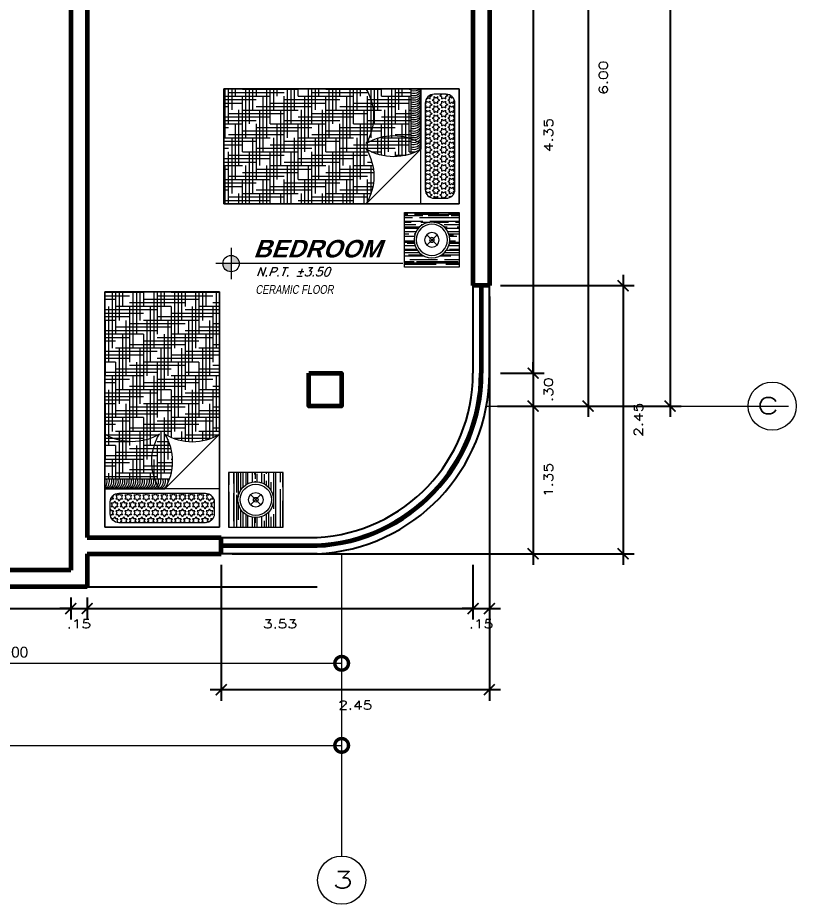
# Model space of a CAD drawing. Header units: millimetres. Extents: x 1313 to 1393.8, y 883.5 to 926.2.
# Drawn here: x 1344.82 to 1351.94, y 903.94 to 912.04 of the extents above; entities that cross this region are included whole.
import ezdxf
from ezdxf.enums import TextEntityAlignment as Align

# ---------------------------------------------------------------- set-up
doc = ezdxf.new("R2010")
doc.units = ezdxf.units.MM
for name, color, linetype, lineweight in [('ambientes', 254, 'Continuous', 25), ('columnas', 40, 'Continuous', 60), ('cotas', 87, 'Continuous', 15), ('COTNIV', 40, 'Continuous', 18), ('ejes', 147, 'Continuous', 5), ('HATCH II', 64, 'Continuous', 5), ('lineas delgadas', 252, 'Continuous', 5), ('Muros confinados', 3, 'Continuous', 60), ('Texto niveles', 4, 'Continuous', 18)]:
    doc.layers.add(name, color=color, linetype=linetype, lineweight=lineweight)
doc.layers.add('Muebles', color=2, linetype='Continuous')
doc.styles.add('ACOT', font='simplex.shx', dxfattribs={"height": 0.08})
doc.styles.add('AMBIENTES', font='arialbd.ttf', dxfattribs={"height": 0.18})
doc.styles.add('arial', font='arial.ttf')
doc.styles.add('R80-50', font='romans.shx', dxfattribs={"width": 1.3, "height": 0.08})
doc.styles.add('ROMANS', font='romans')
doc.dimstyles.new('horizontal', dxfattribs={"dimtxt": 0.1, "dimasz": 0.25, "dimexe": 0.15, "dimexo": 0.1, "dimgap": 0.05, "dimtad": 1, "dimtih": 1, "dimtoh": 1, "dimzin": 4, "dimdsep": 46, "dimtxsty": 'arial', "dimblk": 'DOTSMALL', "dimcen": 1, "dimclrd": 11, "dimclre": 11, "dimclrt": 20, "dimazin": 1, "dimtfac": 1, "dimtmove": 0, "dimatfit": 3, "dimfxl": 1, "dimlwd": 5, "dimlwe": 5, "dimarcsym": 0})
doc.dimstyles.new('HORIZONTAL 1.1', dxfattribs={"dimtxt": 0.2, "dimasz": 0.1, "dimexe": 0.1, "dimexo": 0.1, "dimgap": 0.1, "dimtad": 2, "dimzin": 4, "dimdsep": 46, "dimtxsty": 'R80-50', "dimblk": 'ARCHTICK', "dimcen": 0.09, "dimdle": 0.1, "dimclrd": 256, "dimclre": 256, "dimclrt": 7, "dimaunit": 1, "dimazin": 0, "dimtfac": 1, "dimtix": 1, "dimtmove": 0, "dimatfit": 3, "dimldrblk": 'ARCHTICK', "dimfxl": 1, "dimtolj": 1, "dimtzin": 0, "dimarcsym": 0})

# ---------------------------------------------------------------- blocks, each defined once
blk = doc.blocks.new('CAMA_1P')
h = blk.add_hatch()
h.set_pattern_fill('AR-RROOF', color=44, scale=0.0025, angle=90, style=0)
h.set_pattern_definition([(90, (-119.91356, -194.18061), (-0.0635, 0.1397), [0.9525, -0.127, 0.3175, -0.0635]), (90, (-119.94531, -194.09616), (-0.084455, -0.0635), [0.1905, -0.020955, 0.381, -0.047625]), (90, (-119.967537, -194.148862), (-0.042545, 0.3302), [0.508, -0.0889, 0.254, -0.0635])])
edge = h.paths.add_edge_path(flags=16)
edge.add_arc((0.25, -0.25), 0.1628, 0, 360)
h.paths.add_polyline_path([(0.5, 0), (0, 0), (0, -0.5), (0.5, -0.5)])
h = blk.add_hatch()
h.set_pattern_fill('STARS', color=256, scale=0.0065, style=0)
h.set_pattern_definition([(0, (-119.913562, -191.346954), (0, 0.03574519), [0.0206375, -0.0206375]), (60, (-119.913562, -191.346954), (-0.0309562426, 0.017872595), [0.0206375, -0.0206375]), (120, (-119.903244, -191.32908), (-0.0309562426, -0.017872595), [0.0206375, -0.0206375])])
edge = h.paths.add_edge_path()
edge.add_line((1.5, -0.31), (0.71, -0.31))
edge.add_arc((0.71, -0.23), 0.08, 180, 270, ccw=False)
edge.add_line((0.63, -0.23), (0.63, -0.12))
edge.add_arc((0.71, -0.12), 0.08, 90, 180, ccw=False)
edge.add_line((0.71, -0.04), (1.5, -0.04))
edge.add_arc((1.5, -0.12), 0.08, 0, 90, ccw=False)
edge.add_line((1.58, -0.12), (1.58, -0.23))
edge.add_arc((1.5, -0.23), 0.08, -90, 0, ccw=False)
h = blk.add_hatch()
h.set_pattern_fill('HOUND', color=37, scale=0.02, style=0)
h.set_pattern_definition([(0, (-119.913562, -191.346954), (0.127, 0.03175), [0.508, -0.254]), (90, (-119.913562, -191.346954), (-0.03175, -0.127), [0.508, -0.254])])
h.paths.add_polyline_path([(1.63, -0.4411), (1.037, -0.4411, 0.224262), (1.08, -0.85, 0.28), (0.58, -0.85), (0.58, -2.15), (1.63, -2.15)])
for p, q in [((0.58, -0.85), (1.08, -0.35)), ((1.6289, -0.4411), (1.037, -0.4411))]:
    blk.add_line(p, q)
at = {"color": 44}
blk.add_lwpolyline([(0.5, 0), (0, 0), (0, -0.5), (0.5, -0.5)], close=True, dxfattribs=at)
blk.add_lwpolyline([(1.63, -2.15), (0.58, -2.15), (0.58, 0), (1.63, 0)], close=True)
for points in [[(1.5, -0.31), (0.71, -0.31, -0.414214), (0.63, -0.23), (0.63, -0.12, -0.414214), (0.71, -0.04), (1.5, -0.04, -0.414214), (1.58, -0.12), (1.58, -0.23, -0.414214)], [(0.58, -0.85), (0.58, -2.15), (1.63, -2.15), (1.63, -0.35), (1.08, -0.35, 0.28), (1.08, -0.85, 0.28)]]:
    blk.add_lwpolyline(points, format="xyb", close=True)
at = {"color": 2}
for points in [[(0.203, -0.203), (0.297, -0.297)], [(0.297, -0.203), (0.203, -0.297)]]:
    blk.add_lwpolyline(points, dxfattribs=at)
blk.add_lwpolyline([(0.58, -0.85), (0.58, -2.15), (1.63, -2.15)])
for radius in [0.1628, 0.1428, 0.0665, 0.0214]:
    blk.add_circle((0.25, -0.25), radius, dxfattribs=at)
for centre, radius, start, end in [((1.1208, -0.4167), 0.0701, 168.89809, 200.09024), ((1.1208, -0.4167), 0.0701, 106.99074, 138.56238), ((1.1442, -0.417), 0.0701, 106.99074, 200.09024), ((1.1642, -0.417), 0.0701, 106.99074, 200.09024), ((1.1879, -0.417), 0.0701, 106.99074, 200.09024), ((1.2079, -0.417), 0.0701, 106.99074, 200.09024), ((1.2316, -0.417), 0.0701, 106.99074, 200.09024), ((1.2516, -0.417), 0.0701, 106.99074, 200.09024), ((1.2716, -0.417), 0.0701, 106.99074, 200.09024), ((1.2916, -0.417), 0.0701, 106.99074, 200.09024), ((1.3116, -0.417), 0.0701, 106.99074, 200.09024), ((1.3354, -0.417), 0.0701, 106.99074, 200.09024), ((1.3554, -0.417), 0.0701, 106.99074, 200.09024), ((1.3754, -0.417), 0.0701, 106.99074, 200.09024), ((1.3954, -0.417), 0.0701, 106.99074, 200.09024), ((1.4154, -0.417), 0.0701, 106.99074, 200.09024), ((1.4354, -0.417), 0.0701, 106.99074, 200.09024), ((1.4554, -0.417), 0.0701, 106.99074, 200.09024), ((1.4754, -0.417), 0.0701, 106.99074, 200.09024), ((1.4954, -0.417), 0.0701, 106.99074, 200.09024), ((1.5154, -0.417), 0.0701, 106.99074, 200.09024), ((1.5354, -0.417), 0.0701, 106.99074, 200.09024), ((1.5354, -0.417), 0.0701, 106.99074, 200.09024), ((1.5554, -0.417), 0.0701, 106.99074, 200.09024), ((1.5754, -0.417), 0.0701, 106.99074, 200.09024), ((1.5954, -0.417), 0.0701, 106.99074, 200.09024), ((1.6154, -0.417), 0.0701, 106.99074, 200.09024), ((1.6354, -0.417), 0.0701, 106.99074, 200.09024), ((1.6745, -0.4178), 0.0873, 129.12071, 195.48241), ((1.7569, -0.419), 0.1482, 152.26209, 188.5809), ((2.4748, -0.4055), 0.8466, 176.24248, 182.40902)]:
    blk.add_arc(centre, radius, start, end)
blk = doc.blocks.new('_ArchTick')
at = {"color": 0, "const_width": 0.15}
blk.add_lwpolyline([(-0.5, -0.5), (0.5, 0.5)], dxfattribs=at)
blk = doc.blocks.new('*D414')
at = {"layer": 'cotas', "lineweight": -2, "transparency": 16777216}
for p, q in [((1349.5327, 908.7952), (1349.5327, 908.8952)), ((1349.2335, 908.7952), (1349.6327, 908.7952)), ((1349.5327, 908.7952), (1349.5327, 908.4952)), ((1349.206, 908.4952), (1349.6327, 908.4952)), ((1349.5327, 908.4952), (1349.5327, 908.3952))]:
    blk.add_line(p, q, dxfattribs=at)
at = {"layer": 'Defpoints', "color": 0, "transparency": 16777216}
for p in [(1349.1335, 908.7952), (1349.106, 908.4952), (1349.5327, 908.4952)]:
    blk.add_point(p, dxfattribs=at)
at = {"layer": 'cotas', "lineweight": -2, "transparency": 16777216, "xscale": 0.1, "yscale": 0.1, "zscale": 0.1}
for p, rotation in [((1349.5327, 908.7952), 270), ((1349.5327, 908.4952), 90)]:
    blk.add_blockref('_ArchTick', p, dxfattribs=dict(at, rotation=rotation))
at = {"layer": 'cotas', "color": 7, "transparency": 16777216, "insert": (1349.6727, 908.6452), "char_height": 0.08, "attachment_point": 5, "rotation": 90, "style": 'R80-50'}
blk.add_mtext('\\A1;.30', dxfattribs=at)
blk = doc.blocks.new('*D415')
at = {"layer": 'cotas', "lineweight": -2, "transparency": 16777216}
for p, q in [((1349.5327, 908.5952), (1349.5327, 907.0452)), ((1349.206, 908.4952), (1349.6327, 908.4952)), ((1349.2085, 907.1452), (1349.6327, 907.1452))]:
    blk.add_line(p, q, dxfattribs=at)
at = {"layer": 'Defpoints', "color": 0, "transparency": 16777216}
for p in [(1349.106, 908.4952), (1349.1085, 907.1452), (1349.5327, 907.1452)]:
    blk.add_point(p, dxfattribs=at)
at = {"layer": 'cotas', "lineweight": -2, "transparency": 16777216, "xscale": 0.1, "yscale": 0.1, "zscale": 0.1}
for p, rotation in [((1349.5327, 908.4952), 90), ((1349.5327, 907.1452), 270)]:
    blk.add_blockref('_ArchTick', p, dxfattribs=dict(at, rotation=rotation))
at = {"layer": 'cotas', "color": 7, "transparency": 16777216, "insert": (1349.6727, 907.8202), "char_height": 0.08, "attachment_point": 5, "rotation": 90, "style": 'R80-50'}
blk.add_mtext('\\A1;1.35', dxfattribs=at)
blk = doc.blocks.new('_DotSmall')
at = {"color": 0, "linetype": 'ByBlock', "const_width": 0.5}
blk.add_lwpolyline([(-0.0625, 0, 1), (0.0625, 0, 1)], format="xyb", close=True, dxfattribs=at)
blk = doc.blocks.new('*D425')
at = {"layer": 'cotas', "color": 11, "lineweight": 5, "transparency": 16777216}
for p, q in [((1347.7835, 906.9452), (1347.7835, 905.9951)), ((1341.7835, 906.7452), (1341.7835, 905.9951)), ((1341.7835, 906.1451), (1347.7835, 906.1451))]:
    blk.add_line(p, q, dxfattribs=at)
at = {"layer": 'Defpoints', "color": 0, "transparency": 16777216}
for p in [(1347.7835, 907.0452), (1341.7835, 906.8452), (1347.7835, 906.1451)]:
    blk.add_point(p, dxfattribs=at)
at = {"layer": 'cotas', "color": 11, "lineweight": 5, "transparency": 16777216, "xscale": 0.25, "yscale": 0.25, "zscale": 0.25, "rotation": 180}
blk.add_blockref('_DotSmall', (1341.7835, 906.1451), dxfattribs=at)
at = {"layer": 'cotas', "color": 11, "lineweight": 5, "transparency": 16777216, "xscale": 0.25, "yscale": 0.25, "zscale": 0.25}
blk.add_blockref('_DotSmall', (1347.7835, 906.1451), dxfattribs=at)
at = {"layer": 'cotas', "color": 20, "transparency": 16777216, "insert": (1344.7835, 906.2462), "char_height": 0.1, "attachment_point": 5, "style": 'arial'}
blk.add_mtext('6.00', dxfattribs=at)
blk = doc.blocks.new('*D426')
at = {"layer": 'cotas', "color": 11, "lineweight": 5, "transparency": 16777216}
for p, q in [((1335.7835, 907.0452), (1335.7835, 905.2451)), ((1347.7835, 907.0452), (1347.7835, 905.2451)), ((1335.7835, 905.3951), (1347.7835, 905.3951))]:
    blk.add_line(p, q, dxfattribs=at)
at = {"layer": 'Defpoints', "color": 0, "transparency": 16777216}
for p in [(1335.7835, 907.1452), (1347.7835, 907.1452), (1347.7835, 905.3951)]:
    blk.add_point(p, dxfattribs=at)
at = {"layer": 'cotas', "color": 11, "lineweight": 5, "transparency": 16777216, "xscale": 0.25, "yscale": 0.25, "zscale": 0.25, "rotation": 180}
blk.add_blockref('_DotSmall', (1335.7835, 905.3951), dxfattribs=at)
at = {"layer": 'cotas', "color": 11, "lineweight": 5, "transparency": 16777216, "xscale": 0.25, "yscale": 0.25, "zscale": 0.25}
blk.add_blockref('_DotSmall', (1347.7835, 905.3951), dxfattribs=at)
at = {"layer": 'cotas', "color": 20, "transparency": 16777216, "insert": (1341.7835, 905.4962), "char_height": 0.1, "attachment_point": 5, "style": 'arial'}
blk.add_mtext('12.00', dxfattribs=at)
blk = doc.blocks.new('*D433')
at = {"layer": 'cotas', "lineweight": -2, "transparency": 16777216}
for p, q in [((1349.5327, 913.2452), (1349.5327, 908.6952)), ((1349.2335, 913.1452), (1349.6327, 913.1452)), ((1349.2335, 908.7952), (1349.6327, 908.7952))]:
    blk.add_line(p, q, dxfattribs=at)
at = {"layer": 'Defpoints', "color": 0, "transparency": 16777216}
for p in [(1349.1335, 913.1452), (1349.1335, 908.7952), (1349.5327, 908.7952)]:
    blk.add_point(p, dxfattribs=at)
at = {"layer": 'cotas', "lineweight": -2, "transparency": 16777216, "xscale": 0.1, "yscale": 0.1, "zscale": 0.1}
for p, rotation in [((1349.5327, 913.1452), 90), ((1349.5327, 908.7952), 270)]:
    blk.add_blockref('_ArchTick', p, dxfattribs=dict(at, rotation=rotation))
at = {"layer": 'cotas', "color": 7, "transparency": 16777216, "insert": (1349.6727, 910.9702), "char_height": 0.08, "attachment_point": 5, "rotation": 90, "style": 'R80-50'}
blk.add_mtext('\\A1;4.35', dxfattribs=at)
blk = doc.blocks.new('*D434')
at = {"layer": 'cotas', "lineweight": -2, "transparency": 16777216}
for p, q in [((1341.7835, 906.7452), (1341.7835, 906.5451)), ((1345.3085, 906.7452), (1345.3085, 906.5451)), ((1341.6835, 906.6451), (1345.4085, 906.6451))]:
    blk.add_line(p, q, dxfattribs=at)
at = {"layer": 'Defpoints', "color": 0, "transparency": 16777216}
for p in [(1341.7835, 906.8452), (1345.3085, 906.8452), (1345.3085, 906.6451)]:
    blk.add_point(p, dxfattribs=at)
at = {"layer": 'cotas', "lineweight": -2, "transparency": 16777216, "xscale": 0.1, "yscale": 0.1, "zscale": 0.1, "rotation": 180}
blk.add_blockref('_ArchTick', (1341.7835, 906.6451), dxfattribs=at)
at = {"layer": 'cotas', "lineweight": -2, "transparency": 16777216, "xscale": 0.1, "yscale": 0.1, "zscale": 0.1}
blk.add_blockref('_ArchTick', (1345.3085, 906.6451), dxfattribs=at)
at = {"layer": 'cotas', "color": 7, "transparency": 16777216, "insert": (1343.546, 906.5051), "char_height": 0.08, "attachment_point": 5, "style": 'R80-50'}
blk.add_mtext('\\A1;3.53', dxfattribs=at)
blk = doc.blocks.new('*D589')
at = {"layer": 'cotas', "lineweight": -2, "transparency": 16777216}
for p, q in [((1345.3085, 906.7452), (1345.3085, 906.5451)), ((1345.4585, 906.7452), (1345.4585, 906.5451)), ((1345.3085, 906.6451), (1345.2085, 906.6451)), ((1345.3085, 906.6451), (1345.4585, 906.6451)), ((1345.4585, 906.6451), (1345.5585, 906.6451))]:
    blk.add_line(p, q, dxfattribs=at)
at = {"layer": 'Defpoints', "color": 0, "transparency": 16777216}
for p in [(1345.3085, 906.8452), (1345.4585, 906.8452), (1345.4585, 906.6451)]:
    blk.add_point(p, dxfattribs=at)
at = {"layer": 'cotas', "lineweight": -2, "transparency": 16777216, "xscale": 0.1, "yscale": 0.1, "zscale": 0.1}
blk.add_blockref('_ArchTick', (1345.3085, 906.6451), dxfattribs=at)
at = {"layer": 'cotas', "lineweight": -2, "transparency": 16777216, "xscale": 0.1, "yscale": 0.1, "zscale": 0.1, "rotation": 180}
blk.add_blockref('_ArchTick', (1345.4585, 906.6451), dxfattribs=at)
at = {"layer": 'cotas', "color": 7, "transparency": 16777216, "insert": (1345.3835, 906.5051), "char_height": 0.08, "attachment_point": 5, "style": 'R80-50'}
blk.add_mtext('\\A1;.15', dxfattribs=at)
blk = doc.blocks.new('*D590')
at = {"layer": 'cotas', "lineweight": -2, "transparency": 16777216}
for p, q in [((1348.9835, 907.0452), (1348.9835, 906.5451)), ((1345.4585, 906.7452), (1345.4585, 906.5451)), ((1345.3585, 906.6451), (1349.0835, 906.6451))]:
    blk.add_line(p, q, dxfattribs=at)
at = {"layer": 'Defpoints', "color": 0, "transparency": 16777216}
for p in [(1348.9835, 907.1452), (1345.4585, 906.8452), (1348.9835, 906.6451)]:
    blk.add_point(p, dxfattribs=at)
at = {"layer": 'cotas', "lineweight": -2, "transparency": 16777216, "xscale": 0.1, "yscale": 0.1, "zscale": 0.1, "rotation": 180}
blk.add_blockref('_ArchTick', (1345.4585, 906.6451), dxfattribs=at)
at = {"layer": 'cotas', "lineweight": -2, "transparency": 16777216, "xscale": 0.1, "yscale": 0.1, "zscale": 0.1}
blk.add_blockref('_ArchTick', (1348.9835, 906.6451), dxfattribs=at)
at = {"layer": 'cotas', "color": 7, "transparency": 16777216, "insert": (1347.221, 906.5051), "char_height": 0.08, "attachment_point": 5, "style": 'R80-50'}
blk.add_mtext('\\A1;3.53', dxfattribs=at)
blk = doc.blocks.new('*D435')
at = {"layer": 'cotas', "lineweight": -2, "transparency": 16777216}
for p, q in [((1348.9835, 907.0452), (1348.9835, 906.5451)), ((1349.1335, 907.0452), (1349.1335, 906.5451)), ((1348.9835, 906.6451), (1348.8835, 906.6451)), ((1348.9835, 906.6451), (1349.1335, 906.6451)), ((1349.1335, 906.6451), (1349.2335, 906.6451))]:
    blk.add_line(p, q, dxfattribs=at)
at = {"layer": 'Defpoints', "color": 0, "transparency": 16777216}
for p in [(1348.9835, 907.1452), (1349.1335, 907.1452), (1349.1335, 906.6451)]:
    blk.add_point(p, dxfattribs=at)
at = {"layer": 'cotas', "lineweight": -2, "transparency": 16777216, "xscale": 0.1, "yscale": 0.1, "zscale": 0.1}
blk.add_blockref('_ArchTick', (1348.9835, 906.6451), dxfattribs=at)
at = {"layer": 'cotas', "lineweight": -2, "transparency": 16777216, "xscale": 0.1, "yscale": 0.1, "zscale": 0.1, "rotation": 180}
blk.add_blockref('_ArchTick', (1349.1335, 906.6451), dxfattribs=at)
at = {"layer": 'cotas', "color": 7, "transparency": 16777216, "insert": (1349.0585, 906.5051), "char_height": 0.08, "attachment_point": 5, "style": 'R80-50'}
blk.add_mtext('\\A1;.15', dxfattribs=at)
blk = doc.blocks.new('*D437')
at = {"layer": 'cotas', "lineweight": -2, "transparency": 16777216}
for p, q in [((1350.0347, 914.5952), (1350.0347, 908.3952)), ((1349.5059, 914.4952), (1350.1347, 914.4952)), ((1349.5059, 908.4952), (1350.1347, 908.4952))]:
    blk.add_line(p, q, dxfattribs=at)
at = {"layer": 'Defpoints', "color": 0, "transparency": 16777216}
for p in [(1349.4059, 914.4952), (1349.4059, 908.4952), (1350.0347, 908.4952)]:
    blk.add_point(p, dxfattribs=at)
at = {"layer": 'cotas', "lineweight": -2, "transparency": 16777216, "xscale": 0.1, "yscale": 0.1, "zscale": 0.1}
for p, rotation in [((1350.0347, 914.4952), 90), ((1350.0347, 908.4952), 270)]:
    blk.add_blockref('_ArchTick', p, dxfattribs=dict(at, rotation=rotation))
at = {"layer": 'cotas', "color": 7, "transparency": 16777216, "insert": (1350.1747, 911.4952), "char_height": 0.08, "attachment_point": 5, "rotation": 90, "style": 'R80-50'}
blk.add_mtext('\\A1;6.00', dxfattribs=at)
blk = doc.blocks.new('*D438')
at = {"layer": 'cotas', "lineweight": -2, "transparency": 16777216}
for p, q in [((1350.7847, 923.0952), (1350.7847, 908.3952)), ((1349.5059, 922.9952), (1350.8847, 922.9952)), ((1349.5059, 908.4952), (1350.8847, 908.4952))]:
    blk.add_line(p, q, dxfattribs=at)
at = {"layer": 'Defpoints', "color": 0, "transparency": 16777216}
for p in [(1349.4059, 922.9952), (1349.4059, 908.4952), (1350.7847, 908.4952)]:
    blk.add_point(p, dxfattribs=at)
at = {"layer": 'cotas', "lineweight": -2, "transparency": 16777216, "xscale": 0.1, "yscale": 0.1, "zscale": 0.1}
for p, rotation in [((1350.7847, 922.9952), 90), ((1350.7847, 908.4952), 270)]:
    blk.add_blockref('_ArchTick', p, dxfattribs=dict(at, rotation=rotation))
at = {"layer": 'cotas', "color": 7, "transparency": 16777216, "insert": (1350.9247, 915.7452), "char_height": 0.08, "attachment_point": 5, "rotation": 90, "style": 'R80-50'}
blk.add_mtext('\\A1;14.50', dxfattribs=at)
blk = doc.blocks.new('*D619')
at = {"lineweight": -2, "transparency": 16777216}
for p, q in [((1350.355, 909.6952), (1350.355, 907.0452)), ((1349.2335, 909.5952), (1350.455, 909.5952)), ((1346.7835, 907.1452), (1350.455, 907.1452))]:
    blk.add_line(p, q, dxfattribs=at)
at = {"layer": 'Defpoints', "color": 0, "transparency": 16777216}
for p in [(1349.1335, 909.5952), (1346.6835, 907.1452), (1350.355, 907.1452)]:
    blk.add_point(p, dxfattribs=at)
at = {"lineweight": -2, "transparency": 16777216, "xscale": 0.1, "yscale": 0.1, "zscale": 0.1}
for p, rotation in [((1350.355, 909.5952), 90), ((1350.355, 907.1452), 270)]:
    blk.add_blockref('_ArchTick', p, dxfattribs=dict(at, rotation=rotation))
at = {"color": 7, "transparency": 16777216, "insert": (1350.495, 908.3702), "char_height": 0.08, "attachment_point": 5, "rotation": 90, "style": 'R80-50'}
blk.add_mtext('\\A1;2.45', dxfattribs=at)
blk = doc.blocks.new('*D620')
at = {"lineweight": -2, "transparency": 16777216}
for p, q in [((1349.1335, 909.4952), (1349.1335, 905.8037)), ((1346.6835, 907.0452), (1346.6835, 905.8037)), ((1349.2335, 905.9037), (1346.5835, 905.9037))]:
    blk.add_line(p, q, dxfattribs=at)
at = {"layer": 'Defpoints', "color": 0, "transparency": 16777216}
for p in [(1349.1335, 909.5952), (1346.6835, 907.1452), (1346.6835, 905.9037)]:
    blk.add_point(p, dxfattribs=at)
at = {"lineweight": -2, "transparency": 16777216, "xscale": 0.1, "yscale": 0.1, "zscale": 0.1, "rotation": 180}
blk.add_blockref('_ArchTick', (1346.6835, 905.9037), dxfattribs=at)
at = {"lineweight": -2, "transparency": 16777216, "xscale": 0.1, "yscale": 0.1, "zscale": 0.1}
blk.add_blockref('_ArchTick', (1349.1335, 905.9037), dxfattribs=at)
at = {"color": 7, "transparency": 16777216, "insert": (1347.9085, 905.7637), "char_height": 0.08, "attachment_point": 5, "style": 'R80-50'}
blk.add_mtext('\\A1;2.45', dxfattribs=at)

msp = doc.modelspace()

# ---------------------------------------------------------------- hatches: boundary and pattern name
at = {"layer": 'lineas delgadas'}
h = msp.add_hatch(color=256, dxfattribs=at)
h.paths.add_polyline_path([(1346.7732, 909.7216), (1346.7732, 909.7966), (1346.6982, 909.7966, 0.414214)])
h.paths.add_polyline_path([(1346.7732, 909.7966), (1346.8482, 909.7966, 0.414214), (1346.7732, 909.8716)])

# ---------------------------------------------------------------- linework, layer by layer
msp.add_line((1345.4585, 906.8452), (1347.5585, 906.8452))
at = {"layer": 'columnas'}
msp.add_lwpolyline([(1347.4835, 908.7952), (1347.7835, 908.7952), (1347.7835, 908.4952), (1347.4835, 908.4952)], close=True, dxfattribs=at)
at = {"layer": 'ejes', "color": 5, "ltscale": 3}
for points in [[(1349.1059, 908.4948), (1351.8675, 908.4948)], [(1349.1059, 908.4948), (1351.4975, 908.4948)], [(1347.7835, 907.1452), (1347.7835, 904.3837)]]:
    msp.add_lwpolyline(points, dxfattribs=at)
at = {"layer": 'ejes', "color": 4, "linetype": 'Continuous'}
for centre in [(1351.7172, 908.4948), (1347.7835, 904.1639)]:
    msp.add_circle(centre, 0.22, dxfattribs=at)
at = {"layer": 'HATCH II'}
for points in [[(1348.008, 911.3928), (1346.708, 911.3928), (1346.708, 910.3428), (1348.508, 910.3428), (1348.508, 910.8928, 0.28), (1348.008, 910.8928, 0.28)], [(1345.6187, 908.2393), (1345.6187, 909.5393), (1346.6687, 909.5393), (1346.6687, 907.7393), (1346.1187, 907.7393, -0.28), (1346.1187, 908.2393, -0.28)]]:
    msp.add_lwpolyline(points, format="xyb", close=True, dxfattribs=at)
for points in [[(1346.708, 910.3428), (1346.708, 911.3928), (1348.858, 911.3928), (1348.858, 910.3428)], [(1346.6687, 909.5393), (1345.6187, 909.5393), (1345.6187, 907.3893), (1346.6687, 907.3893)]]:
    msp.add_lwpolyline(points, close=True, dxfattribs=at)
at = {"layer": 'HATCH II', "color": 76}
for points in [[(1346.708, 910.3428), (1346.708, 911.3928), (1348.858, 911.3928), (1348.858, 910.3428)], [(1346.6687, 909.5393), (1345.6187, 909.5393), (1345.6187, 907.3893), (1346.6687, 907.3893)]]:
    msp.add_lwpolyline(points, close=True, dxfattribs=at)
at = {"layer": 'lineas delgadas'}
for p, q in [((1346.7732, 909.9399), (1346.7732, 909.6534)), ((1348.3429, 909.7966), (1346.6336, 909.7966))]:
    msp.add_line(p, q, dxfattribs=at)
msp.add_circle((1346.7732, 909.7966), 0.075, dxfattribs=at)
at = {"layer": 'Muebles'}
for p, q in [((1348.9835, 909.5952), (1348.9835, 909.5952)), ((1348.9835, 909.5952), (1348.9835, 908.7952)), ((1349.046, 909.5952), (1349.046, 908.7952)), ((1349.0585, 909.5952), (1349.0585, 908.7952)), ((1349.071, 909.5952), (1349.071, 908.7952)), ((1349.1335, 909.5952), (1349.1335, 909.5952)), ((1349.1335, 908.7952), (1349.1335, 909.5952)), ((1346.6835, 907.2952), (1347.5585, 907.2952)), ((1346.6835, 907.2327), (1347.5585, 907.2327)), ((1346.6835, 907.2202), (1347.5585, 907.2202)), ((1346.6835, 907.2077), (1347.5585, 907.2077)), ((1347.5585, 907.1452), (1346.6835, 907.1452))]:
    msp.add_line(p, q, dxfattribs=at)
for centre, radius, start, end in [((1347.4804, 908.7965), 1.6532, 272.70973, 359.95471), ((1347.48, 908.7967), 1.5035, 272.99284, 359.94476), ((1347.4802, 908.7966), 1.5659, 272.86812, 359.94693), ((1347.4802, 908.7966), 1.5783, 272.84442, 359.94732), ((1347.4802, 908.7966), 1.5908, 272.8211, 359.9477)]:
    msp.add_arc(centre, radius, start, end, dxfattribs=at)
at = {"layer": 'Muros confinados'}
for p, q in [((1345.3085, 914.6452), (1345.3085, 906.9952)), ((1345.4585, 914.6452), (1345.4585, 907.2952)), ((1348.9835, 913.1452), (1348.9835, 909.5952)), ((1349.1335, 913.1452), (1349.1335, 909.5952)), ((1349.1335, 909.5952), (1348.9835, 909.5952)), ((1349.1335, 909.5952), (1348.9835, 909.5952)), ((1345.4585, 907.2952), (1346.6835, 907.2952)), ((1346.6835, 907.1452), (1346.6835, 907.2952)), ((1345.4585, 907.1452), (1345.4585, 906.9952)), ((1345.4585, 907.1452), (1346.6835, 907.1452)), ((1345.3085, 906.9952), (1344.596, 906.9952)), ((1345.4585, 906.9952), (1345.4585, 906.8452)), ((1345.4585, 906.8452), (1344.596, 906.8452))]:
    msp.add_line(p, q, dxfattribs=at)

# ---------------------------------------------------------------- block references
at = {"layer": 'HATCH II', "xscale": -1, "rotation": 270}
msp.add_blockref('CAMA_1P', (1348.858, 909.7628), dxfattribs=at)
at = {"layer": 'HATCH II', "rotation": 180}
msp.add_blockref('CAMA_1P', (1347.2487, 907.3893), dxfattribs=at)

# ---------------------------------------------------------------- texts
at = {"layer": 'ambientes', "style": 'AMBIENTES', "oblique": 20}
msp.add_text('BEDROOM', height=0.16, dxfattribs=at).set_placement((1347.5597, 909.9327), align=Align.MIDDLE_CENTER)
at = {"layer": 'COTNIV', "color": 2, "linetype": 'Continuous', "style": 'ACOT', "oblique": 20}
msp.add_text('N.P.T. %%P3.50', height=0.08, dxfattribs=at).set_placement((1347.001, 909.681))
at = {"layer": 'ejes', "color": 3, "linetype": 'Continuous', "ltscale": 0.75, "style": 'ROMANS', "width": 1.5}
for s, p in [('C', (1351.5769, 908.4234)), ('3', (1347.6988, 904.0925))]:
    msp.add_text(s, height=0.15, dxfattribs=at).set_placement(p)
at = {"layer": 'Texto niveles', "color": 4, "oblique": 10, "width": 0.8}
msp.add_text('CERAMIC FLOOR', height=0.08, dxfattribs=at).set_placement((1347.3525, 909.5602), align=Align.MIDDLE_CENTER)

# ---------------------------------------------------------------- dimensions: what is measured, and where the dimension line sits
dim = msp.add_linear_dim(base=(1350.355, 907.1452), p1=(1349.1335, 909.5952), p2=(1346.6835, 907.1452), angle=90, dimstyle='HORIZONTAL 1.1')
dim.commit()
dim.dimension.update_dxf_attribs({"geometry": '*D619', "text_midpoint": (1350.495, 908.3702)})
dim = msp.add_linear_dim(base=(1346.6835, 905.9037), p1=(1349.1335, 909.5952), p2=(1346.6835, 907.1452), dimstyle='HORIZONTAL 1.1')
dim.commit()
dim.dimension.update_dxf_attribs({"geometry": '*D620', "text_midpoint": (1347.9085, 905.7637)})
at = {"layer": 'cotas'}
dim = msp.add_aligned_dim(p1=(1349.4059, 922.9952), p2=(1349.4059, 908.4952), distance=1.3788, dimstyle='HORIZONTAL 1.1', dxfattribs=at)
dim.commit()
dim.dimension.update_dxf_attribs({"geometry": '*D438', "text_midpoint": (1350.9247, 915.7452)})
for base, p1, p2, picture, middle in [((1350.0347, 908.4952), (1349.4059, 914.4952), (1349.4059, 908.4952), '*D437', (1350.1747, 911.4952)), ((1349.5327, 908.4952), (1349.1335, 908.7952), (1349.106, 908.4952), '*D414', (1349.6727, 908.6452)), ((1349.5327, 907.1452), (1349.106, 908.4952), (1349.1085, 907.1452), '*D415', (1349.6727, 907.8202))]:
    dim = msp.add_linear_dim(base=base, p1=p1, p2=p2, angle=90, dimstyle='HORIZONTAL 1.1', dxfattribs=at)
    dim.commit()
    dim.dimension.update_dxf_attribs({"geometry": picture, "text_midpoint": middle})
dim = msp.add_linear_dim(base=(1349.5327, 908.7952), p1=(1349.1335, 913.1452), p2=(1349.1335, 908.7952), angle=90, dimstyle='HORIZONTAL 1.1', override={"dimtmove": 1}, dxfattribs=at)
dim.commit()
dim.dimension.update_dxf_attribs({"geometry": '*D433', "text_midpoint": (1349.6727, 910.9702)})
dim = msp.add_linear_dim(base=(1347.7835, 905.3951), p1=(1335.7835, 907.1452), p2=(1347.7835, 907.1452), dimstyle='horizontal', dxfattribs=at)
dim.commit()
dim.dimension.update_dxf_attribs({"geometry": '*D426', "text_midpoint": (1341.7835, 905.3951), "dimtype": 160})
for base, p1, p2, dimstyle, picture, middle in [((1348.9835207343, 906.6451486899), (1345.4585207343, 906.8452182238), (1348.9835207343, 907.1452182238), 'HORIZONTAL 1.1', '*D590', (1347.2210207343, 906.5051486899)), ((1349.1335, 906.6451), (1348.9835, 907.1452), (1349.1335, 907.1452), 'HORIZONTAL 1.1', '*D435', (1349.0585, 906.5051)), ((1347.7835, 906.1451), (1341.7835, 906.8452), (1347.7835, 907.0452), 'horizontal', '*D425', (1344.7835, 906.2462)), ((1345.3085207343, 906.6451486899), (1341.7835207343, 906.8452182238), (1345.3085207343, 906.8452182238), 'HORIZONTAL 1.1', '*D434', (1343.5460207343, 906.5051486899)), ((1345.4585, 906.6451), (1345.3085, 906.8452), (1345.4585, 906.8452), 'HORIZONTAL 1.1', '*D589', (1345.3835, 906.5051))]:
    dim = msp.add_linear_dim(base=base, p1=p1, p2=p2, dimstyle=dimstyle, override={"dimtmove": 1}, dxfattribs=at)
    dim.commit()
    dim.dimension.update_dxf_attribs({"geometry": picture, "text_midpoint": middle})

doc.saveas('drawing.dxf')
